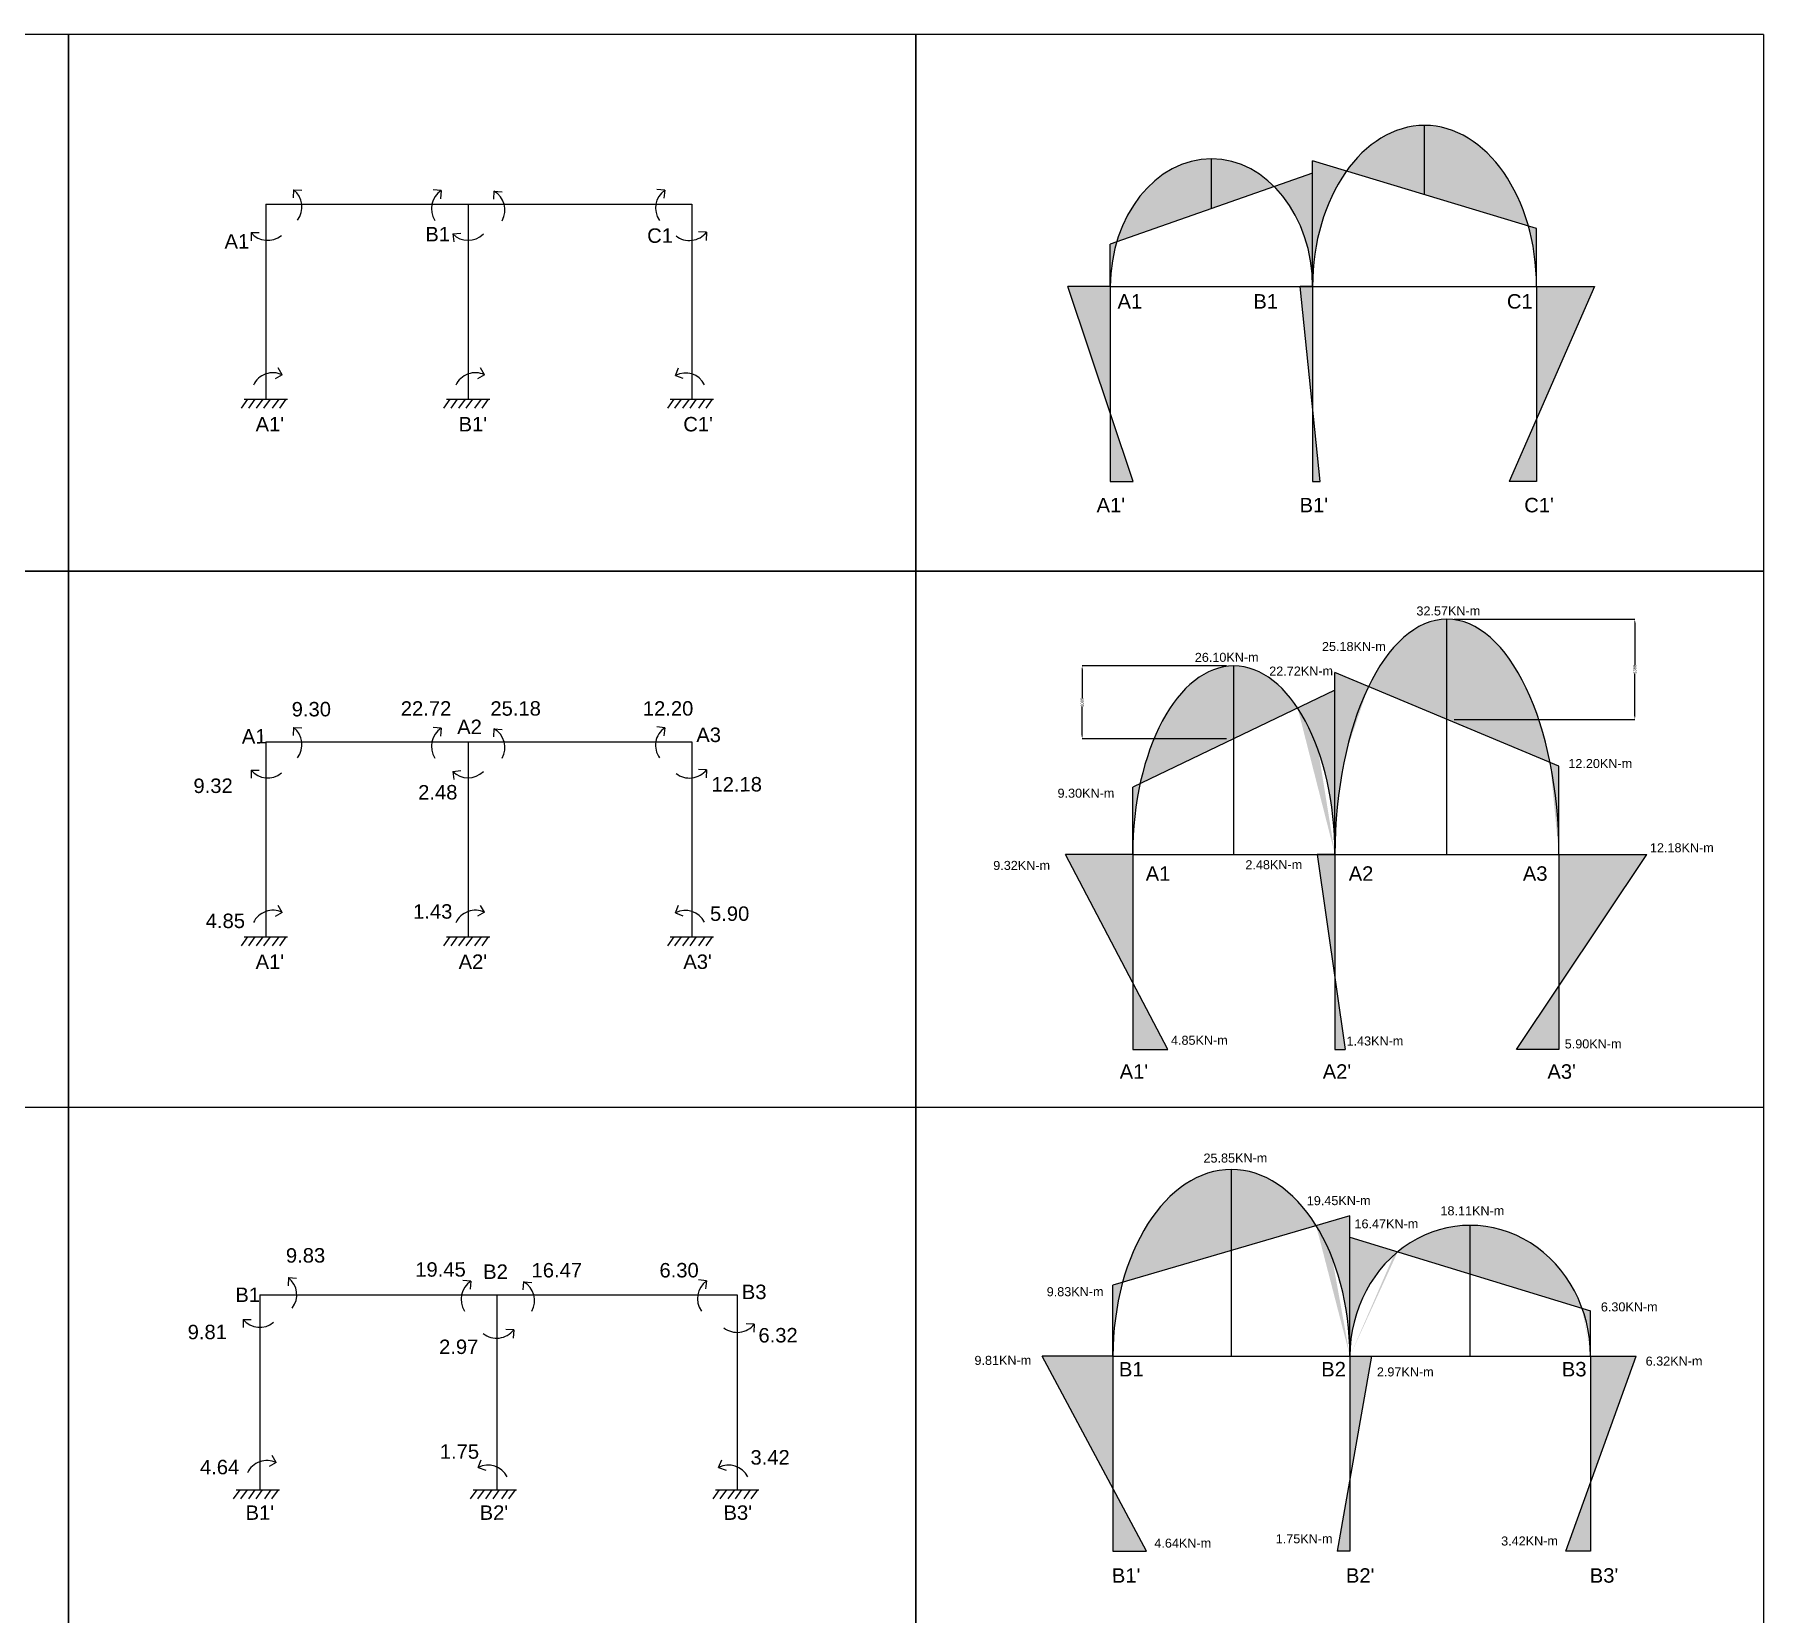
# Model space of a CAD drawing. Header units: millimetres. Extents: x 0 to 1679650, y -107560 to 692040.
# Drawn here: x 22991 to 46920, y 74950 to 96803 of the extents above; entities that cross this region are included whole.
import ezdxf

# ---------------------------------------------------------------- set-up
doc = ezdxf.new("R2010")
doc.units = ezdxf.units.MM
doc.styles.get("Standard").update_dxf_attribs({"font": 'arial.ttf'})
doc.dimstyles.new('ISO-25', dxfattribs={"dimtxt": 40, "dimasz": 50, "dimexe": 1.25, "dimexo": 100, "dimtad": 0, "dimdec": 0, "dimtxsty": 'Standard', "dimcen": 2.5, "dimadec": 0, "dimazin": 0, "dimtfac": 1, "dimtdec": 0, "dimtmove": 0, "dimatfit": 3, "dimfxl": 1, "dimarcsym": 0})

# ---------------------------------------------------------------- blocks, each defined once
blk = doc.blocks.new('*D68')
at = {"color": 0, "lineweight": -2, "transparency": 16777216}
for p, q in [((39489.99999989105, 88065.00000000003), (37488.75000000004, 88065.00000000003)), ((37490.00000000004, 88015.00000000003), (37490.00000000004, 87619.0104024557)), ((37490.00000000004, 87106.00000000003), (37490.00000000004, 87501.98959754437)), ((39490.00000000001, 87056.00000000003), (37488.75000000004, 87056.00000000003))]:
    blk.add_line(p, q, dxfattribs=at)
at = {"color": 0, "transparency": 16777216}
for points in [[(37481.66666666671, 88015.00000000003), (37498.33333333338, 88015.00000000003), (37490.00000000004, 88065.00000000003)], [(37481.66666666671, 87106.00000000003), (37498.33333333338, 87106.00000000003), (37490.00000000004, 87056.00000000003)]]:
    blk.add_solid(points, dxfattribs=at)
at = {"layer": 'Defpoints', "color": 0, "transparency": 16777216}
for p in [(39589.99999989105, 88065.00000000003), (37490.00000000004, 87056.00000000003), (39590.00000000001, 87056.00000000003)]:
    blk.add_point(p, dxfattribs=at)
at = {"color": 0, "transparency": 16777216, "insert": (37490.00000000007, 87560.5), "char_height": 40, "attachment_point": 5, "rotation": 90}
blk.add_mtext('1009', dxfattribs=at)
blk = doc.blocks.new('*D69')
at = {"color": 0, "lineweight": -2, "transparency": 16777216}
for p, q in [((42640.00000000001, 88712.00000000003), (45141.25000000004, 88712.00000000003)), ((45140.00000000004, 88662.00000000003), (45140.00000000004, 88076.5104024557)), ((45140.00000000004, 87374.00000000003), (45140.00000000004, 87959.48959754437)), ((42640.00000000001, 87324.00000000003), (45141.25000000004, 87324.00000000003))]:
    blk.add_line(p, q, dxfattribs=at)
at = {"color": 0, "transparency": 16777216}
for points in [[(45131.66666666671, 88662.00000000003), (45148.33333333338, 88662.00000000003), (45140.00000000004, 88712.00000000003)], [(45131.66666666671, 87374.00000000003), (45148.33333333338, 87374.00000000003), (45140.00000000004, 87324.00000000003)]]:
    blk.add_solid(points, dxfattribs=at)
at = {"layer": 'Defpoints', "color": 0, "transparency": 16777216}
for p in [(42540.00000000001, 88712.00000000003), (42540.00000000001, 87324.00000000003), (45140.00000000004, 87324.00000000003)]:
    blk.add_point(p, dxfattribs=at)
at = {"color": 0, "transparency": 16777216, "insert": (45140.00000000007, 88018), "char_height": 40, "attachment_point": 5, "rotation": 90}
blk.add_mtext('1388', dxfattribs=at)

msp = doc.modelspace()

# ---------------------------------------------------------------- hatches: boundary and pattern name
at = {"true_color": 0xf27172}
h = msp.add_hatch(dxfattribs=at)
h.set_pattern_fill('ANGLE', color=11)
h.set_pattern_definition([(0, (0, -1140), (0, 6.985), [5.08, -1.905]), (90, (0, -1140), (-6.985, 4.277078946022131e-16), [5.08, -1.905])])
h.paths.add_polyline_path([(37880, 93315), (37291, 93315), (37880, 91555.8185840708)])
h.paths.add_polyline_path([(37880, 91555.8185840708), (37880, 90615), (38195, 90615)])
edge = h.paths.add_edge_path()
edge.add_line((37968.729739601, 93934.05540886035), (37880, 93903))
edge.add_line((37880, 93903), (37880, 93315))
edge.add_ellipse((39280, 93315), major_axis=(0, -1767), ratio=0.7923033389926428, start_angle=249.491727312617, end_angle=270, ccw=False)
edge = h.paths.add_edge_path()
edge.add_ellipse((39280, 93315), major_axis=(0, -1767), ratio=0.7923033389926428, start_angle=180, end_angle=249.4917273126168)
edge.add_line((37968.72973960101, 93934.05540886035), (39280, 94393))
edge.add_line((39280, 94393), (39280, 95082))
edge = h.paths.add_edge_path()
edge.add_ellipse((39280, 93315), major_axis=(0, -1767), ratio=0.7923033389926428, start_angle=141.5063173900364, end_angle=180)
edge.add_line((39280, 95082), (39280, 94393))
edge.add_line((39280, 94393), (40151.39968028467, 94697.98988809963))
edge = h.paths.add_edge_path()
edge.add_ellipse((39280, 93315), major_axis=(0, -1767), ratio=0.7923033389926428, start_angle=90, end_angle=141.5063173900347, ccw=False)
edge.add_line((40680, 93315), (40680, 94883))
edge.add_line((40680, 94883), (40151.39968028468, 94697.98988809963))
edge = h.paths.add_edge_path()
edge.add_line((41149.22596310834, 94913.47539499796), (40680, 95055))
edge.add_line((40680, 95055), (40680, 93315.00000000001))
edge.add_ellipse((42230, 93315), major_axis=(0, -2230), ratio=0.695067264573991, start_angle=224.208669549946, end_angle=270, ccw=False)
edge = h.paths.add_edge_path()
edge.add_ellipse((42230, 93315), major_axis=(0, -2230), ratio=0.695067264573991, start_angle=180, end_angle=224.2086695499424)
edge.add_line((41149.22596310832, 94913.47539499798), (42230, 94587.5))
edge.add_line((42230, 94587.5), (42230, 95545))
edge = h.paths.add_edge_path()
edge.add_ellipse((42230, 93315), major_axis=(0, -2230), ratio=0.695067264573991, start_angle=112.1111477892951, end_angle=180)
edge.add_line((42230, 95545), (42230, 94587.5))
edge.add_line((42230, 94587.5), (43666.0058901891, 94154.38209441071))
edge = h.paths.add_edge_path()
edge.add_ellipse((42230, 93315), major_axis=(0, -2230), ratio=0.695067264573991, start_angle=90, end_angle=112.1111477892951, ccw=False)
edge.add_line((43780, 93314.99999999999), (43780, 94120))
edge.add_line((43780, 94120), (43666.0058901891, 94154.38209441071))
h.paths.add_polyline_path([(44584, 93315), (43780, 93315), (43780, 91483.10126582278)])
h.paths.add_polyline_path([(43780, 91483.10126582278), (43399, 90615), (43780, 90615)])
h.paths.add_polyline_path([(40680, 93315), (40507, 93315), (40680, 91646.78571428571)])
h.paths.add_polyline_path([(40680, 91646.78571428571), (40680, 90615), (40787, 90615)])
h = msp.add_hatch(color=11, dxfattribs=at)
h.dxf.hatch_style = 1
edge = h.paths.add_edge_path()
edge.add_ellipse((39590, 85455), major_axis=(0, -2610), ratio=0.5363984674329502, start_angle=180, end_angle=247.9699689787866)
edge.add_line((38292.2176668206, 86433.99146745473), (39590, 87056))
edge.add_line((39590, 87056), (39590, 88065))
h.paths.add_polyline_path([(40363.60178383304, 87630.34287019861), (40246.24759918167, 87760.49596298161), (40122.65036102686, 87868.71627510869), (39993.98588193028, 87953.974278701), (39861.47818043005, 88015.4588922724), (39726.38783663512, 88052.58519675785), (39590, 88065), (39590, 87056), (40473.59649420543, 87479.4951768656)])
edge = h.paths.add_edge_path()
edge.add_line((40990, 87727), (40473.59649420544, 87479.4951768656))
edge.add_ellipse((39590, 85455), major_axis=(0, -2610), ratio=0.5363984674329502, start_angle=90, end_angle=140.8656940882477, ccw=False)
edge.add_line((40990, 85455.00000000001), (40990, 87727))
h.paths.add_polyline_path([(42540, 88712), (42389.81470532701, 88696.67494194859), (42241.04273479238, 88650.84398480649), (42095.08411239665, 88574.93842245077), (41953.31238702612, 88469.6725669167), (41817.06170662142, 88336.03702633874), (41687.61426313021, 88175.28938279678), (41566.18822639351, 87988.94235779456), (41453.92628051445, 87778.74957673943), (42540, 87324)])
edge = h.paths.add_edge_path()
edge.add_line((41453.92628051445, 87778.74957673943), (40990, 87973))
edge.add_line((40990, 87973), (40990, 85455.00000000001))
edge.add_ellipse((42540, 85455), major_axis=(0, -3257), ratio=0.4758980657046362, start_angle=224.4826076582319, end_angle=270, ccw=False)
edge = h.paths.add_edge_path()
edge.add_line((38292.2176668206, 86433.99146745473), (38190, 86385))
edge.add_line((38190, 86385), (38190, 85455))
edge.add_ellipse((39590, 85455), major_axis=(0, -2610), ratio=0.5363984674329502, start_angle=247.96996897878648, end_angle=270, ccw=False)
h.paths.add_polyline_path([(43629.89341919716, 87770.83961930196), (43517.45807175517, 87982.735852949), (43395.74221612609, 88170.63241443007), (43265.90148755128, 88332.74531358996), (43129.16866314862, 88467.5353641133), (42986.84195726916, 88573.72279738027), (42840.2726955578, 88650.29941327233), (42690.85248474691, 88696.53815256183), (42540, 88712), (42540, 87324), (43967.00724624394, 86726.49825625011), (43901.34165224907, 87012.2941802961), (43822.75075463844, 87283.30432292844), (43731.98073730448, 87536.95556933014)])
edge = h.paths.add_edge_path()
edge.add_line((44090, 86675), (43967.00724624395, 86726.49825625012))
edge.add_ellipse((42540, 85455), major_axis=(0, -3257), ratio=0.4758980657046362, start_angle=90, end_angle=112.97873079978129, ccw=False)
edge.add_line((44090, 85454.99999999999), (44090, 86675))
h.paths.add_polyline_path([(45308, 85455), (44090, 85455), (44090, 83636.08407079647)])
h.paths.add_polyline_path([(44090, 83636.08407079647), (43500, 82755), (44090, 82755)])
h.paths.add_polyline_path([(40990, 83742.46803069054), (40990, 82755), (41133, 82755)])
h.paths.add_polyline_path([(40990, 85455), (40742, 85455), (40990, 83742.46803069054)])
h.paths.add_polyline_path([(38190, 83679.13549752999), (38190, 82755), (38675, 82755)])
h.paths.add_polyline_path([(38190, 85455), (37258, 85455), (38190, 83679.13549752999)])
h.paths.add_polyline_path([(39018.19364571017, 88085.85992114646), (39965.19636261773, 88088.76159398959), (39964.60970558184, 88280.22556561124), (39017.60698867426, 88277.32389276811)], flags=9)
h.paths.add_polyline_path([(42085.53625625398, 88728.01208975697), (43032.58160597643, 88730.91389322959), (43031.99455705205, 88922.50576329588), (42084.9492073296, 88919.60395982326)], flags=9)
h.paths.add_polyline_path([(40778.19364571017, 88235.85992114646), (41725.19636261773, 88238.76159398959), (41724.60970558184, 88430.22556561124), (40777.60698867426, 88427.32389276811)], flags=9)
h.paths.add_polyline_path([(40048.71839155308, 87898.526104945), (40994.65528808868, 87901.4245120509), (40994.07842826447, 88089.69102255664), (40048.14153172886, 88086.79261545074)], flags=9)
h.paths.add_polyline_path([(44188.19364571017, 86615.85992114646), (45135.19636261773, 86618.76159398959), (45134.60970558184, 86810.22556561124), (44187.60698867426, 86807.32389276811)], flags=9)
h.paths.add_polyline_path([(45317.65579997221, 85449.96822673692), (46264.65851687978, 85452.86989958005), (46264.07185984388, 85644.3338712017), (45317.06914293631, 85641.43219835857)], flags=9)
h.paths.add_polyline_path([(44138.19364571017, 82735.85992114646), (44988.07881032334, 82738.46402001324), (44987.49215328744, 82929.92799163489), (44137.60698867426, 82927.32389276811)], flags=9)
h.paths.add_polyline_path([(41118.17265587645, 82775.75327379451), (41968.10045330451, 82778.35750329078), (41967.51340438014, 82969.94937335707), (41117.58560695208, 82967.3451438608)], flags=9)
h.paths.add_polyline_path([(38688.19364571017, 82785.85992114646), (39538.07881032334, 82788.46402001324), (39537.49215328744, 82979.92799163489), (38687.60698867426, 82977.32389276811)], flags=9)
h.paths.add_polyline_path([(39718.19364571017, 85215.85992114646), (40568.07881032334, 85218.46402001324), (40567.49215328744, 85409.92799163489), (39717.60698867426, 85407.32389276811)], flags=9)
h.paths.add_polyline_path([(37118.17265587645, 86205.75327379451), (37968.10045330451, 86208.35750329078), (37967.51340438014, 86399.94937335707), (37117.58560695208, 86397.3451438608)], flags=9)
h.paths.add_polyline_path([(36228.17265587645, 85205.75327379451), (37078.10045330451, 85208.35750329078), (37077.51340438014, 85399.94937335707), (36227.58560695208, 85397.3451438608)], flags=9)
h.paths.add_polyline_path([(43538.66697437948, 85035.20398402812), (43983.00322417454, 85036.56545681614), (43982.06394589554, 85343.11244892221), (43537.72769610049, 85341.7509761342)], flags=9)
h.paths.add_polyline_path([(41129.54015146209, 85039.64051386893), (41572.10287615817, 85040.9965524702), (41571.17990043943, 85342.22296927935), (41128.61717574335, 85340.86693067808)], flags=9)
h.paths.add_polyline_path([(38319.54015146209, 85039.64051386893), (38762.10287615817, 85040.9965524702), (38761.17990043943, 85342.22296927935), (38318.61717574335, 85340.86693067808)], flags=9)
h.paths.add_polyline_path([(43878.66697437948, 82295.20398402812), (44376.34540215116, 82296.72890043301), (44375.40612387216, 82603.27589253908), (43877.72769610049, 82601.7509761342)], flags=9)
h.paths.add_polyline_path([(40769.54015146209, 82299.64051386893), (41265.44505413479, 82301.15999608705), (41264.52207841605, 82602.38641289622), (40768.61717574335, 82600.86693067808)], flags=9)
h.paths.add_polyline_path([(37959.54015146209, 82299.64051386893), (38455.44505413479, 82301.15999608705), (38454.52207841605, 82602.38641289622), (37958.61717574335, 82600.86693067808)], flags=9)
h = msp.add_hatch(color=11, dxfattribs=at)
h.dxf.hatch_style = 1
h.paths.add_polyline_path([(37916.66666666673, 78510), (36935.66666666673, 78510), (37916.66666666673, 76676.98961937716)])
h.paths.add_polyline_path([(37916.66666666673, 76676.98961937716), (37916.66666666673, 75810), (38380.66666666673, 75810)])
edge = h.paths.add_edge_path()
edge.add_line((39556.66666666673, 79974), (39556.66666666673, 81095))
edge.add_ellipse((39556.66666666673, 78510), major_axis=(0, -2585), ratio=0.6344294003868473, start_angle=180, end_angle=246.7067640507372)
edge.add_line((38050.33803014513, 79532.20483282507), (39556.66666666673, 79974))
edge = h.paths.add_edge_path()
edge.add_line((38050.33803014514, 79532.20483282507), (37916.66666666673, 79493))
edge.add_line((37916.66666666673, 79493), (37916.66666666673, 78510))
edge.add_ellipse((39556.66666666673, 78510), major_axis=(0, -2585), ratio=0.6344294003868473, start_angle=246.7067640507361, end_angle=270, ccw=False)
h.paths.add_polyline_path([(40566.82898070122, 80546.4195502889), (40386.98017551698, 80739.2110277305), (40192.52742257519, 80892.79408444604), (39986.89084911093, 81004.46742879951), (39773.68728869838, 81072.266897051), (39556.66666666673, 81095), (39556.66666666673, 79974), (40728.91057205169, 80317.81056005498)])
edge = h.paths.add_edge_path()
edge.add_line((41196.66666666673, 80455), (40728.91057205169, 80317.81056005498))
edge.add_ellipse((39556.66666666673, 78510), major_axis=(0, -2585), ratio=0.6344294003868473, start_angle=90, end_angle=134.374592673555, ccw=False)
edge.add_line((41196.66666666673, 78510), (41196.66666666673, 80157))
edge.add_line((41196.66666666673, 80157), (41196.66666666673, 80455))
edge = h.paths.add_edge_path()
edge.add_ellipse((42861.66666666673, 78510), major_axis=(0, -1811), ratio=0.9193815571507454, start_angle=577.0691359356946, end_angle=630, ccw=False)
edge.add_line((41858.04086692706, 79955.01274424481), (41196.66666666673, 80157))
edge.add_line((41196.66666666673, 80157), (41196.66666666673, 78510))
h.paths.add_polyline_path([(42861.66666666673, 80321), (42646.82353690689, 80305.86013285363), (42435.57256224576, 80260.69366844073), (42231.44583731714, 80186.2557854147), (42037.85634002984, 80083.7910775466), (41858.04086692707, 79955.01274424481), (42861.66666666673, 79648.5)])
h.paths.add_polyline_path([(43797.97925094282, 80007.51478243775), (43582.76228226646, 80142.3456849396), (43351.5002395418, 80240.85531905395), (43109.33892662593, 80300.85175025834), (42861.66666666673, 80321), (42861.66666666673, 79648.5), (44410.13926295159, 79175.58809897245), (44301.88596573321, 79418.71952886427), (44161.58639781315, 79641.631071387), (43992.36236011147, 79839.36272937997)])
edge = h.paths.add_edge_path()
edge.add_line((44526.66666666673, 79140), (44410.1392629516, 79175.58809897245))
edge.add_ellipse((42861.66666666673, 78510), major_axis=(0, -1811), ratio=0.9193815571507454, start_angle=450, end_angle=471.5630693933624, ccw=False)
edge.add_line((44526.66666666673, 78509.99999999999), (44526.66666666673, 79140))
h.paths.add_polyline_path([(45158.66666666673, 78510), (44526.66666666673, 78510), (44526.66666666673, 76758.04928131418)])
h.paths.add_polyline_path([(44526.66666666673, 76758.04928131416), (44184.66666666673, 75810), (44526.66666666673, 75810)])
h.paths.add_polyline_path([(41493.66666666673, 78510), (41196.66666666673, 78510), (41196.66666666673, 76811.05932203389)])
h.paths.add_polyline_path([(41196.66666666673, 76811.05932203389), (41021.66666666673, 75810), (41196.66666666673, 75810)])

# ---------------------------------------------------------------- linework, layer by layer
for p, q in [((23460, 96802.8125), (0, 96802.8125)), ((46920, 96802.8125), (23460, 96802.8125)), ((42230, 94587.5), (42230, 95545)), ((39280, 94393), (39280, 95082)), ((40680, 93315), (40680, 95055)), ((43780, 94120), (40680, 95055)), ((40680, 94883), (37880, 93903)), ((26575.63334933492, 94654.10059920167), (26571.68239061308, 94542.90566791582)), ((26575.63334933492, 94654.10059920167), (26689.01167293942, 94647.55837138559)), ((28619.62376639219, 94644.5216572673), (28508.72606619255, 94653.55619704071)), ((28619.62376639219, 94644.5216572673), (28607.90077036289, 94531.56141482659)), ((29348.76043551864, 94636.03083939271), (29340.74428487321, 94525.05487736798)), ((29348.76043551864, 94636.03083939271), (29461.82353212282, 94625.34527930261)), ((31712.94863787212, 94648.91857010777), (31602.32675583477, 94660.86520281342)), ((31712.94863787212, 94648.91857010777), (31698.2602590458, 94536.30553118409)), ((26190, 94455), (26190, 91755)), ((26190, 94455), (32090, 94455)), ((28990, 94455), (28990, 91755)), ((32090, 94455), (32090, 91755)), ((25986.43308136537, 94061.21341263311), (25988.89426900094, 93949.9755352086)), ((25986.43308136537, 94061.21341263311), (26100, 94061.21341263311)), ((28777.86796564512, 94042.86796564294), (28890.63970940687, 94056.2835840447)), ((28777.86796564512, 94042.86796564294), (28793.452410112, 93932.6996947609)), ((32290.05435897671, 94067.68998554326), (32178.8403005796, 94071.05985695448)), ((32290.05435897671, 94067.68998554326), (32284.10466285541, 93954.27902432595)), ((43780, 93315), (43780, 94120)), ((37880, 93315), (37880, 93903)), ((37880, 93315), (37291, 93315)), ((38195, 90615), (37291, 93315)), ((37880, 93315), (43780, 93315)), ((37880, 93315), (37880, 90615)), ((40680, 93315), (40507, 93315)), ((40787, 90615), (40507, 93315)), ((40680, 93315), (40680, 90615)), ((44584, 93315), (43399, 90615)), ((43780, 93315), (43780, 90615)), ((43780, 93315), (44584, 93315)), ((26419.31313002741, 92093.32662070547), (26363.34853122768, 92189.49255282113)), ((29219.34641096917, 92093.99985626097), (29163.38181216944, 92190.16578837663)), ((31861.17361438007, 92086.04572263928), (31903.20632507723, 92191.54783749777)), ((26419.31313002741, 92093.32662070547), (26319.91821526457, 92038.38942085461)), ((29219.34641096917, 92093.99985626097), (29119.95149620633, 92039.06265641011)), ((31861.17361438007, 92086.04572263928), (31965.42300188525, 92047.16143245315)), ((25940, 91755), (25850, 91630)), ((25890, 91755), (26490, 91755)), ((26040, 91755), (25950, 91630)), ((26150, 91755), (26060, 91630)), ((26250, 91755), (26160, 91630)), ((26370, 91755), (26280, 91630)), ((26470, 91755), (26380, 91630)), ((28740, 91755), (28650, 91630)), ((28690, 91755), (29290, 91755)), ((28840, 91755), (28750, 91630)), ((28950, 91755), (28860, 91630)), ((29050, 91755), (28960, 91630)), ((29170, 91755), (29080, 91630)), ((29270, 91755), (29180, 91630)), ((31840, 91755), (31750, 91630)), ((31790, 91755), (32390, 91755)), ((31940, 91755), (31850, 91630)), ((32050, 91755), (31960, 91630)), ((32150, 91755), (32060, 91630)), ((32270, 91755), (32180, 91630)), ((32370, 91755), (32280, 91630)), ((37880, 90615), (38195, 90615)), ((40680, 90615), (40787, 90615)), ((43780, 90615), (43399, 90615)), ((42540, 85455), (42540, 88712)), ((39590, 85455), (39590, 88065)), ((40990, 85455), (40990, 87973)), ((44090, 86675), (40990, 87973)), ((40990, 87727), (38190, 86385)), ((26575.63334933492, 87214.10059920167), (26571.68239061308, 87102.90566791582)), ((26575.63334933492, 87214.10059920167), (26689.01167293942, 87207.55837138559)), ((28619.62376639219, 87204.5216572673), (28508.72606619255, 87213.55619704071)), ((28619.62376639219, 87204.5216572673), (28607.90077036289, 87091.56141482659)), ((29348.76043551864, 87196.03083939271), (29340.74428487321, 87085.05487736798)), ((29348.76043551864, 87196.03083939271), (29461.82353212282, 87185.34527930261)), ((31712.94863787212, 87208.91857010777), (31602.32675583477, 87220.86520281342)), ((31712.94863787212, 87208.91857010777), (31698.2602590458, 87096.30553118409)), ((26190, 87015), (26190, 84315)), ((26190, 87015), (32090, 87015)), ((28990, 87015), (28990, 84315)), ((32090, 87015), (32090, 84315)), ((32290.05435897671, 86627.68998554326), (32178.8403005796, 86631.05985695448)), ((32290.05435897671, 86627.68998554326), (32284.10466285541, 86514.27902432595)), ((44090, 85455), (44090, 86675)), ((25986.43308136537, 86621.21341263311), (25988.89426900094, 86509.9755352086)), ((25986.43308136537, 86621.21341263311), (26100, 86621.21341263311)), ((28777.86796564512, 86602.86796564294), (28890.63970940687, 86616.2835840447)), ((28777.86796564512, 86602.86796564294), (28793.452410112, 86492.6996947609)), ((38190, 85455), (38190, 86385)), ((38190, 85455), (37258, 85455)), ((38675, 82755), (37258, 85455)), ((38190, 85455), (38190, 82755)), ((38190, 85455), (44090, 85455)), ((40990, 85455), (40742, 85455)), ((40742, 85455), (41133, 82755)), ((40990, 85455), (40990, 82755)), ((43500, 82755), (45308, 85455)), ((44090, 85455), (44090, 82755)), ((44090, 85455), (45308, 85455)), ((26419.31313002741, 84653.32662070547), (26363.34853122768, 84749.49255282113)), ((29219.34641096917, 84653.99985626097), (29163.38181216944, 84750.16578837663)), ((31861.17361438007, 84646.04572263928), (31903.20632507723, 84751.54783749777)), ((26419.31313002741, 84653.32662070547), (26319.91821526457, 84598.38942085461)), ((29219.34641096917, 84653.99985626097), (29119.95149620633, 84599.06265641011)), ((31861.17361438007, 84646.04572263928), (31965.42300188525, 84607.16143245315)), ((25940, 84315), (25850, 84190)), ((25890, 84315), (26490, 84315)), ((26040, 84315), (25950, 84190)), ((26150, 84315), (26060, 84190)), ((26250, 84315), (26160, 84190)), ((26370, 84315), (26280, 84190)), ((26470, 84315), (26380, 84190)), ((28740, 84315), (28650, 84190)), ((28690, 84315), (29290, 84315)), ((28840, 84315), (28750, 84190)), ((28950, 84315), (28860, 84190)), ((29050, 84315), (28960, 84190)), ((29170, 84315), (29080, 84190)), ((29270, 84315), (29180, 84190)), ((31840, 84315), (31750, 84190)), ((31790, 84315), (32390, 84315)), ((31940, 84315), (31850, 84190)), ((32050, 84315), (31960, 84190)), ((32150, 84315), (32060, 84190)), ((32270, 84315), (32180, 84190)), ((32370, 84315), (32280, 84190)), ((38190, 82755), (38675, 82755)), ((40990, 82755), (41133, 82755)), ((44090, 82755), (43500, 82755)), ((23460, 81952.8125), (11730, 81952.8125)), ((35190, 81952.8125), (23460, 81952.8125)), ((46920, 81952.8125), (35190, 81952.8125)), ((39556.66666666673, 78510), (39556.66666666673, 81095)), ((41196.66666666673, 80455), (37916.66666666673, 79493)), ((41196.66666666673, 78510), (41196.66666666673, 80455)), ((42861.66666666673, 78510), (42861.66666666673, 80321)), ((41196.66666666673, 80157), (44526.66666666673, 79140)), ((26503.15235810105, 79597.60305915966), (26499.20139937921, 79486.40812787382)), ((26503.15235810105, 79597.60305915966), (26616.53068170555, 79591.06083134358)), ((29029.6237663922, 79549.521657266), (28918.72606619256, 79558.55619703942)), ((29029.6237663922, 79549.521657266), (29017.90077036289, 79436.5614148253)), ((29758.76043551864, 79541.0308393933), (29750.74428487322, 79430.05487736856)), ((29758.76043551864, 79541.0308393933), (29871.82353212283, 79530.34527930319)), ((32292.9486378718, 79553.91857010584), (32182.32675583445, 79565.8652028115)), ((32292.9486378718, 79553.91857010584), (32278.26025904547, 79441.30553118217)), ((37916.66666666673, 78510), (37916.66666666673, 79493)), ((26106.66666666673, 79360), (26106.66666666673, 76660)), ((26106.66666666673, 79360), (32716.66666666673, 79360)), ((29386.66666666673, 79360), (29386.66666666673, 76660)), ((32716.66666666673, 79360), (32716.66666666673, 76660)), ((25876.67227670581, 79017.37969840513), (25879.13346434138, 78906.14182098063)), ((25876.67227670581, 79017.37969840513), (25990.23919534044, 79017.37969840513)), ((44526.66666666673, 78510), (44526.66666666673, 79140)), ((29622.72269187482, 78874.85801944736), (29511.50863347771, 78878.22789085859)), ((29622.72269187482, 78874.85801944736), (29616.77299575352, 78761.44705823006)), ((32952.72269187482, 78954.85801944736), (32841.50863347772, 78958.22789085859)), ((32952.72269187482, 78954.85801944736), (32946.77299575352, 78841.44705823006)), ((37916.66666666673, 78510), (36935.66666666673, 78510)), ((38380.66666666673, 75810), (36935.66666666673, 78510)), ((37916.66666666673, 78510), (37916.66666666673, 75810)), ((37916.66666666673, 78510), (44526.66666666673, 78510)), ((41493.66666666673, 78510), (41021.66666666673, 75810)), ((41196.66666666673, 78510), (41196.66666666673, 75810)), ((41196.66666666673, 78510), (41493.66666666673, 78510)), ((44184.66666666673, 75810), (45158.66666666673, 78510)), ((44526.66666666673, 78510), (44526.66666666673, 75810)), ((44526.66666666673, 78510), (45158.66666666673, 78510)), ((26335.97979669327, 77038.32662070516), (26280.01519789354, 77134.49255282083)), ((29130.24410889693, 76971.40793449258), (29172.2768195941, 77076.91004935108)), ((32458.91461808065, 76971.40793449258), (32500.94732877782, 77076.91004935108)), ((26335.97979669327, 77038.32662070516), (26236.58488193043, 76983.3894208543)), ((29130.24410889693, 76971.40793449258), (29234.49349640212, 76932.52364430646)), ((32458.91461808065, 76971.40793449258), (32563.16400558584, 76932.52364430646)), ((25831.66666666673, 76660), (25741.66666666673, 76535)), ((25781.66666666673, 76660), (26381.66666666673, 76660)), ((25931.66666666673, 76660), (25841.66666666673, 76535)), ((26041.66666666673, 76660), (25951.66666666673, 76535)), ((26141.66666666673, 76660), (26051.66666666673, 76535)), ((26261.66666666673, 76660), (26171.66666666673, 76535)), ((26361.66666666673, 76660), (26271.66666666673, 76535)), ((29111.66666666673, 76660), (29021.66666666673, 76535)), ((29061.66666666673, 76660), (29661.66666666673, 76660)), ((29211.66666666673, 76660), (29121.66666666673, 76535)), ((29321.66666666673, 76660), (29231.66666666673, 76535)), ((29421.66666666673, 76660), (29331.66666666673, 76535)), ((29541.66666666673, 76660), (29451.66666666673, 76535)), ((29641.66666666673, 76660), (29551.66666666673, 76535)), ((32466.66666666673, 76660), (32376.66666666673, 76535)), ((32416.66666666673, 76660), (33016.66666666673, 76660)), ((32566.66666666673, 76660), (32476.66666666673, 76535)), ((32676.66666666673, 76660), (32586.66666666673, 76535)), ((32776.66666666673, 76660), (32686.66666666673, 76535)), ((32896.66666666673, 76660), (32806.66666666673, 76535)), ((32996.66666666673, 76660), (32906.66666666673, 76535)), ((37916.66666666673, 75810), (38380.66666666673, 75810)), ((41196.66666666673, 75810), (41021.66666666673, 75810)), ((44526.66666666673, 75810), (44184.66666666673, 75810))]:
    msp.add_line(p, q)
for points in [[(23460, 96802.8125), (23460, 89377.8125), (11730, 89377.8125), (11730, 96802.8125)], [(35190, 96802.8125), (35190, 89377.8125), (23460, 89377.8125), (23460, 96802.8125)], [(46920, 96802.8125), (46920, 89377.8125), (35190, 89377.8125), (35190, 96802.8125)]]:
    msp.add_lwpolyline(points)
for points in [[(11730, 74527.8125), (11730, 89377.8125), (23460, 89377.8125), (23460, 74527.8125), (11730, 74527.8125)], [(23460, 74527.8125), (23460, 89377.8125), (35190, 89377.8125), (35190, 74527.8125), (23460, 74527.8125)], [(35190, 74527.8125), (35190, 89377.8125), (46920, 89377.8125), (46920, 74527.8125), (35190, 74527.8125)]]:
    msp.add_lwpolyline(points, close=True)
for centre, start, end in [((26392.48099123387, 94416.49754004202), 322.3737663615089, 52.37376636150872), ((28783.58476086358, 94393.29110121976), 123.1297354681329, 213.1297354681326), ((29200.85666392374, 94375.02418363848), 330.4612177403812, 60.46121774030236), ((31885.55473990897, 94403.54715054216), 125.1244039263571, 215.1244039263569), ((26216.42747132629, 94253.83371422799), 219.946173950318, 309.9461739495837), ((28989.99999999999, 94255), 225.000000000295, 314.999999999705), ((32053.99833376862, 94252.8319660959), 231.8924231221832, 321.8924231228963), ((26290.56554970804, 91822.3578760837), 64.58582530077712, 154.5858253010642), ((29091.39485738325, 91822.65432020972), 64.75402643829261, 154.75402643857), ((31998.46664392471, 91819.30497952257), 27.23514669936521, 117.2351466991785), ((26392.48099123387, 86976.49754004202), 322.3737663615086, 52.37376636149973), ((28783.58476086358, 86953.29110121976), 123.1297354681326, 213.1297354681178), ((29200.85666392374, 86935.02418363848), 330.4612177403696, 60.46121774029411), ((31885.55473990897, 86963.54715054216), 125.1244039263567, 215.1244039263703), ((32053.99833376862, 86812.8319660959), 231.8924231221985, 321.8924231229102), ((26216.42747132629, 86813.83371422799), 219.9461739503055, 309.946173949572), ((28989.99999999999, 86815), 225.0000000002997, 314.9999999997003), ((26290.56554970804, 84382.3578760837), 64.5858253007759, 154.5858253010466), ((29091.39485738325, 84382.65432020972), 64.7540264382876, 154.7540264385864), ((31998.46664392471, 84379.30497952257), 27.23514669938421, 117.2351466991734), ((26320, 79360.00000000001), 322.3737663615544, 52.37376636152583), ((29193.58476086358, 79298.29110121846), 123.1297354681586, 213.129735468158), ((29610.85666392374, 79280.02418363906), 330.461217740366, 60.46121774028992), ((32465.55473990865, 79308.54715054024), 125.1244039263841, 215.1244039263305), ((26106.66666666673, 79210.00000000001), 219.9461739502964, 309.9461739495983), ((29386.66666666673, 79060), 231.8924231221868, 321.8924231229113), ((32716.66666666673, 79140), 231.8924231221779, 321.8924231229173), ((26207.2322163739, 76767.35787608339), 64.58582530079799, 154.5858253010428), ((29267.53713844158, 76704.66719137588), 27.2351466993877, 117.2351466991838), ((32596.2076476253, 76704.66719137588), 27.23514669938648, 117.2351466991841)]:
    msp.add_arc(centre, 300, start, end)
for centre, major_axis, ratio, start_param, end_param in [((42230, 93315), (0, -2230), 0.695067264573991, 1.570796326794897, 4.71238898038469), ((39280, 93315), (0, -1767), 0.7923033389926428, 1.570796326794897, 4.71238898038469), ((42540, 85455), (0, -3257), 0.4758980657046362, 1.570796326794897, 4.71238898038469), ((39590, 85455), (0, -2610), 0.5363984674329502, 1.570796326794897, 4.71238898038469), ((39556.66666666673, 78510), (0, -2585), 0.6344294003868473, 1.570796326794897, 4.71238898038469), ((42861.66666666673, 78510), (0, -1811), 0.9193815571507454, 7.853981633974483, 10.99557428756428)]:
    msp.add_ellipse(centre, major_axis=major_axis, ratio=ratio, start_param=start_param, end_param=end_param)

# ---------------------------------------------------------------- texts
for s, height, p in [('B1', 200, (28400, 93940)), ('C1', 200, (31470, 93920)), ('A1', 200, (25620, 93840)), ('A1', 200, (37980, 93010)), ('B1', 200, (39860, 93010)), ('C1', 200, (43370, 93010)), ("A1'", 200, (26050, 91310)), ("B1'", 200, (28860, 91310)), ("C1'", 200, (31970, 91310)), ("A1'", 200, (37690, 90190)), ("B1'", 200, (40500, 90190)), ("C1'", 200, (43610, 90190)), ('32.57KN-m', 125, (42117.36360037752, 88762.25881596246)), ('25.18KN-m', 125, (40810, 88270)), ('26.10KN-m', 125, (39050, 88120)), ('22.72KN-m', 125, (40080, 87930)), ('9.30', 200, (26550, 87365)), ('22.72', 200, (28060, 87375)), ('25.18', 200, (29300, 87375)), ('12.20', 200, (31410, 87375)), ('A1', 200, (25860, 86990)), ('A2', 200, (28840, 87120)), ('A3', 200, (32150, 87010)), ('12.20KN-m', 125, (44220, 86650)), ('9.32', 200, (25190, 86305)), ('2.48', 200, (28300, 86215)), ('12.18', 200, (32360, 86325)), ('9.30KN-m', 125, (37150, 86240)), ('12.18KN-m', 125, (45349.46215426204, 85484.10830559046)), ('9.32KN-m', 125, (36260, 85240)), ('A1', 200, (38370, 85090)), ('2.48KN-m', 125, (39750, 85250)), ('A2', 200, (41180, 85090)), ('A3', 200, (43590, 85090)), ('1.43', 200, (28230, 84565)), ('5.90', 200, (32340, 84535)), ('4.85', 200, (25360, 84435)), ("A1'", 200, (26050, 83870)), ("A2'", 200, (28860, 83870)), ("A3'", 200, (31970, 83870)), ('4.85KN-m', 125, (38720, 82820)), ('1.43KN-m', 125, (41150, 82810)), ('5.90KN-m', 125, (44170, 82770)), ("A1'", 200, (38010, 82350)), ("A2'", 200, (40820, 82350)), ("A3'", 200, (43930, 82350)), ('25.85KN-m', 125, (39170, 81190)), ('19.45KN-m', 125, (40600, 80600)), ('16.47KN-m', 125, (41260, 80280)), ('18.11KN-m', 125, (42450, 80460)), ('9.83', 200, (26470, 79805)), ('19.45', 200, (28260, 79610)), ('B2', 200, (29200, 79580)), ('16.47', 200, (29870, 79600)), ('6.30', 200, (31640, 79600)), ('B1', 200, (25770, 79260)), ('B3', 200, (32780, 79300)), ('9.83KN-m', 125, (37000, 79340)), ('6.30KN-m', 125, (44670, 79130)), ('9.81', 200, (25110, 78745)), ('2.97', 200, (28590, 78540)), ('6.32', 200, (33010, 78700)), ('9.81KN-m', 125, (36000, 78390)), ('6.32KN-m', 125, (45290, 78380)), ('B1', 200, (38000, 78230)), ('B2', 200, (40800, 78230)), ('2.97KN-m', 125, (41570, 78230)), ('B3', 200, (44130, 78230)), ('1.75', 200, (28600, 77090)), ('4.64', 200, (25280, 76875)), ('3.42', 200, (32900, 77010)), ("B1'", 200, (25911.66666666673, 76245)), ("B2'", 200, (29151.66666666673, 76245)), ("B3'", 200, (32526.66666666673, 76245)), ('4.64KN-m', 125, (38490, 75860)), ('1.75KN-m', 125, (40170, 75920)), ('3.42KN-m', 125, (43290, 75890)), ("B1'", 200, (37901.66666666673, 75375)), ("B2'", 200, (41141.66666666673, 75375)), ("B3'", 200, (44516.66666666673, 75375))]:
    msp.add_text(s, height=height, rotation=0.1755571385226345).set_placement(p)

# ---------------------------------------------------------------- dimensions: what is measured, and where the dimension line sits
dim = msp.add_linear_dim(base=(45140.00000000004, 87324.00000000003), p1=(42540, 88712), p2=(42540, 87324), angle=90, dimstyle='ISO-25')
dim.commit()
dim.dimension.update_dxf_attribs({"geometry": '*D69', "text_midpoint": (45140.00000000007, 88018)})
dim = msp.add_aligned_dim(p1=(39589.99999989104, 88065), p2=(39590, 87056), distance=-2099.9999999999636, dimstyle='ISO-25')
dim.commit()
dim.dimension.update_dxf_attribs({"geometry": '*D68', "text_midpoint": (37490.00000000007, 87560.5)})

doc.saveas('drawing.dxf')
